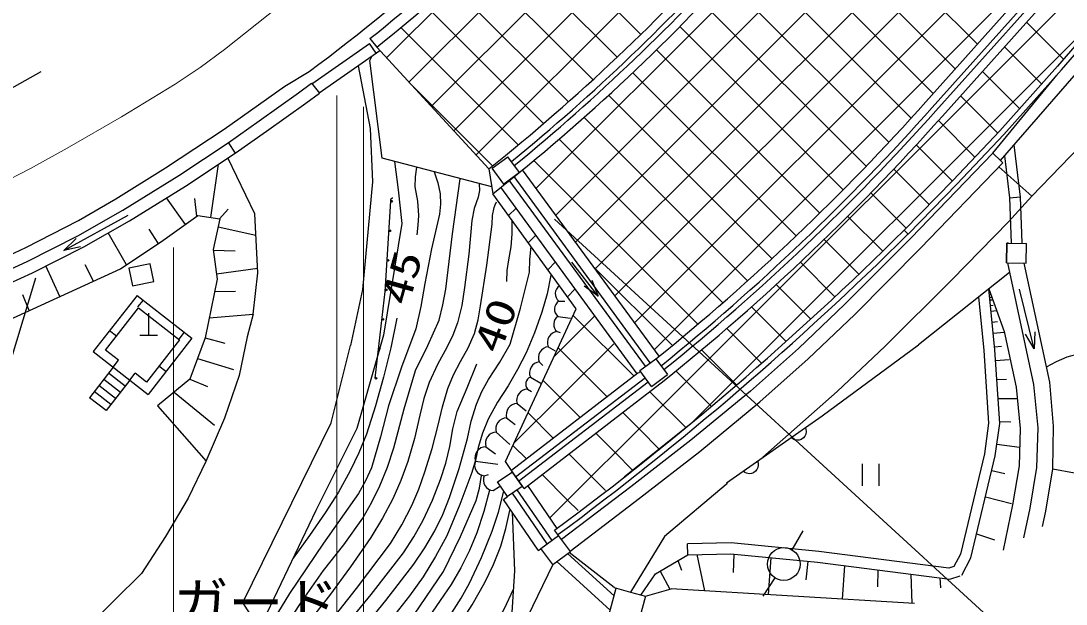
# Model space of a CAD drawing. Units: millimetres, scale not verified. Extents: x 40000 to 680000, y 20000 to 380000.
# Drawn here: x 263664 to 311196, y 239057 to 265592 of the extents above; entities that cross this region are included whole.
import ezdxf
from ezdxf.enums import TextEntityAlignment as Align

# ---------------------------------------------------------------- set-up
doc = ezdxf.new("R2010")
doc.units = ezdxf.units.MM
doc.header["$LTSCALE"] = 1000
doc.linetypes.add('CHAIN', pattern=[18.5, 12, -1.5, 3.5, -1.5])
for name, color, linetype, lineweight in [('M-BGD', 7, 'Continuous', 25), ('M-BMK', 2, 'CHAIN', 13), ('M-STR-HTXT', 7, 'Continuous', 13), ('M-STR-STRC', 7, 'Continuous', 25)]:
    doc.layers.add(name, color=color, linetype=linetype, lineweight=lineweight)
doc.styles.add('ＭＳ ゴシック', font='')
doc.styles.get('ＭＳ ゴシック').set_extended_font_data('MS Gothic')

msp = doc.modelspace()

# ---------------------------------------------------------------- linework, layer by layer
at = {"layer": 'M-BGD'}
for p, q in [((280294, 263909), (305582, 289197)), ((281309, 262804), (306709, 288203)), ((282328, 261701), (307836, 287209)), ((283345, 260596), (308962, 286214)), ((284362, 259492), (310089, 285220)), ((287093, 257981), (310269, 281157)), ((287989, 256756), (311396, 280162)), ((288885, 255531), (312523, 279168)), ((320367, 279297), (304821, 261916)), ((289782, 254305), (313650, 278173)), ((290678, 253080), (314776, 277179)), ((291574, 251855), (315903, 276185)), ((292470, 250630), (313839, 271999)), ((307160, 264530), (299724, 271965)), ((315216, 272038), (305569, 261251)), ((292856, 248112), (316048, 271304)), ((306158, 263410), (298723, 270846)), ((317071, 270757), (310798, 263535)), ((310985, 263370), (317260, 270593)), ((291861, 264980), (286515, 270326)), ((308211, 259233), (317705, 270190)), ((305157, 262291), (297721, 269726)), ((290780, 263939), (285439, 269280)), ((304153, 261173), (296719, 268607)), ((289682, 262916), (284345, 268254)), ((288566, 261911), (283231, 267246)), ((303136, 260068), (295707, 267498)), ((305109, 261653), (309758, 266848)), ((309923, 266702), (305274, 261507)), ((287433, 260922), (282099, 266257)), ((294185, 247319), (313420, 266554)), ((302104, 258979), (294678, 266405)), ((286282, 259952), (280947, 265287)), ((301056, 257906), (293632, 265330)), ((311082, 263854), (309401, 265534)), ((279536, 264784), (279848, 264393)), ((276900, 262733), (279524, 264556)), ((279821, 264129), (279524, 264556)), ((284943, 258861), (279848, 264393)), ((310082, 262733), (308400, 264415)), ((277225, 262326), (279986, 264244)), ((279533, 263797), (279643, 264006)), ((299993, 256848), (292568, 264272)), ((279002, 263554), (279542, 260699)), ((280093, 259347), (279533, 263797)), ((310798, 263535), (308176, 260596)), ((308361, 260427), (310985, 263370)), ((264569, 263275), (262612, 262176)), ((275664, 262617), (276769, 263287)), ((298914, 255805), (291488, 263232)), ((309082, 261611), (307398, 263295)), ((307863, 259570), (310770, 263128)), ((272913, 260660), (275664, 262617)), ((276284, 262317), (276885, 262752)), ((276885, 262752), (277241, 262307)), ((285114, 258999), (281309, 262804)), ((274507, 261043), (276284, 262317)), ((276617, 261854), (277241, 262307)), ((297820, 254778), (290390, 262208)), ((308079, 260493), (306396, 262176)), ((274836, 260578), (276617, 261854)), ((273087, 260051), (274507, 261043)), ((296711, 253766), (289275, 261202)), ((307052, 259398), (305394, 261056)), ((270243, 258901), (272913, 260660)), ((273408, 259580), (274836, 260578)), ((279542, 260699), (279651, 258271)), ((308176, 260596), (306050, 258330)), ((270840, 258556), (273087, 260051)), ((273093, 260055), (273408, 259580)), ((295586, 252770), (288142, 260213)), ((306231, 258157), (308361, 260427)), ((309644, 257620), (312263, 260325)), ((271148, 258076), (273408, 259580)), ((307863, 259570), (304137, 255701)), ((306025, 258304), (304385, 259944)), ((307863, 259570), (308223, 259223)), ((309117, 257577), (308841, 259959)), ((272298, 256649), (272649, 259075)), ((274303, 256814), (273082, 259363)), ((285073, 258037), (280093, 259347)), ((280654, 259200), (280825, 257907)), ((285090, 258885), (285804, 259412)), ((286337, 258690), (285804, 259412)), ((294445, 251789), (286992, 259242)), ((304580, 255248), (308315, 259135)), ((308223, 259223), (308315, 259135)), ((308397, 259447), (308618, 257539)), ((267974, 257502), (270243, 258901)), ((284943, 258861), (285122, 257728)), ((285625, 258164), (285090, 258885)), ((286337, 258690), (285625, 258164)), ((292687, 250333), (286480, 258819)), ((304974, 257234), (303361, 258847)), ((308135, 258948), (309644, 257620)), ((268305, 256982), (270840, 258556)), ((279651, 258271), (279193, 253373)), ((292068, 249875), (285872, 258347)), ((292286, 250035), (286089, 258507)), ((306050, 258330), (303829, 256070)), ((304008, 255895), (306231, 258157)), ((268597, 256492), (271148, 258076)), ((280825, 257907), (280984, 256379)), ((288918, 252484), (285122, 257728)), ((291694, 249539), (285491, 258020)), ((303922, 256165), (302321, 257766)), ((309644, 257620), (308569, 256445)), ((266282, 256513), (267974, 257502)), ((271147, 256330), (270283, 257539)), ((271671, 256704), (271568, 257505)), ((280232, 253285), (280488, 257391)), ((280488, 257391), (280493, 257466)), ((280493, 257466), (280495, 257481)), ((280495, 257481), (280500, 257494)), ((280500, 257494), (280508, 257507)), ((280508, 257507), (280518, 257518)), ((280518, 257518), (280531, 257527)), ((280531, 257527), (280544, 257533)), ((280544, 257533), (280559, 257536)), ((280559, 257536), (280572, 257536)), ((308618, 257539), (309116, 257585)), ((308618, 257539), (308692, 255477)), ((309192, 255495), (309117, 257577)), ((265621, 255145), (268535, 256756)), ((266258, 255816), (268305, 256982)), ((270125, 255600), (271713, 256734)), ((271713, 256734), (272714, 256589)), ((272691, 256592), (273096, 257026)), ((274446, 254126), (274303, 256814)), ((285844, 256731), (286184, 257072)), ((302854, 255111), (301266, 256699)), ((263891, 255277), (266282, 256513)), ((266528, 255313), (268597, 256492)), ((272714, 256589), (272406, 255192)), ((272633, 256224), (274355, 255845)), ((280984, 256379), (280159, 251300)), ((308569, 256445), (305997, 253813)), ((263942, 254641), (266258, 255816)), ((268469, 254494), (267631, 255948)), ((269900, 255475), (269503, 256110)), ((286734, 255501), (287081, 255847)), ((304008, 255895), (303829, 256070)), ((261555, 254200), (263891, 255277)), ((264190, 254128), (266528, 255313)), ((268200, 254309), (270125, 255600)), ((301774, 254070), (300195, 255649)), ((304137, 255701), (301130, 252702)), ((301584, 252237), (304580, 255248)), ((308485, 254579), (308494, 255479)), ((308494, 255479), (308485, 254579)), ((308494, 255479), (309394, 255470)), ((308583, 255478), (308494, 255479)), ((309385, 254570), (309394, 255470)), ((272406, 255192), (272593, 253836)), ((272410, 255161), (273402, 255127)), ((261183, 253379), (263942, 254641)), ((261439, 251225), (268200, 254309)), ((265442, 253051), (264805, 254451)), ((266969, 253748), (266585, 254494)), ((269540, 254540), (268580, 254341)), ((268580, 254341), (268746, 253538)), ((269706, 253737), (269540, 254540)), ((272559, 254082), (274435, 254342)), ((287625, 254270), (287977, 254622)), ((289912, 253065), (288715, 254618)), ((293289, 250824), (289711, 254401)), ((300683, 253040), (299110, 254613)), ((308485, 254579), (309385, 254570)), ((308526, 254578), (309716, 249046)), ((310449, 249159), (309285, 254571)), ((261413, 252857), (264190, 254128)), ((272593, 253836), (272042, 251168)), ((274233, 252245), (274446, 254126)), ((308618, 254151), (304483, 250846)), ((268746, 253538), (269706, 253737)), ((279193, 253373), (278651, 250826)), ((288516, 253040), (288873, 253397)), ((299581, 252021), (298009, 253593)), ((305997, 253813), (302966, 250791)), ((307956, 250628), (307685, 253405)), ((307686, 253397), (308379, 251456)), ((309743, 250669), (309069, 253392)), ((264043, 252413), (263756, 253126)), ((268947, 253103), (266951, 250544)), ((268947, 253103), (271443, 251157)), ((269219, 252891), (268973, 252575)), ((272480, 253286), (273427, 253290)), ((279774, 249338), (280232, 253285)), ((307219, 253033), (307458, 250588)), ((307698, 253272), (307730, 253275)), ((307711, 253148), (307773, 253154)), ((307723, 253022), (307786, 253028)), ((307735, 252896), (307861, 252908)), ((267513, 250613), (269016, 252541)), ((269016, 252541), (270881, 251087)), ((285700, 245541), (288918, 252484)), ((288121, 252843), (288397, 252833)), ((298468, 251012), (296892, 252588)), ((301130, 252702), (299020, 250690)), ((307760, 252643), (307886, 252655)), ((307784, 252391), (308037, 252414)), ((269474, 252294), (269474, 251294)), ((272232, 252086), (274233, 252245)), ((274233, 252245), (273949, 251212)), ((287913, 250316), (289769, 252172)), ((288085, 252149), (288651, 252073)), ((291546, 249425), (288783, 252192)), ((299461, 250213), (301584, 252237)), ((267700, 251504), (268016, 251259)), ((288049, 251454), (288185, 251416)), ((297344, 250015), (295761, 251598)), ((307833, 251891), (308083, 251913)), ((308379, 251456), (308924, 248924)), ((269071, 251294), (269876, 251294)), ((270881, 251087), (269378, 249159)), ((271443, 251157), (269447, 248597)), ((271089, 251432), (270843, 251117)), ((272042, 251168), (271354, 249292)), ((272042, 251168), (272945, 250934)), ((273949, 251212), (273587, 249462)), ((280159, 251300), (278939, 247047)), ((307882, 251391), (308382, 251434)), ((266951, 250544), (269447, 248597)), ((268107, 250150), (267513, 250613)), ((277774, 247298), (278651, 250826)), ((290624, 250906), (286086, 246373)), ((287644, 250765), (287962, 250585)), ((290323, 248484), (288097, 250713)), ((296211, 249026), (294614, 250624)), ((299020, 250690), (296846, 248751)), ((300101, 247622), (304483, 250846)), ((302966, 250791), (300779, 248725)), ((307458, 250588), (307674, 247288)), ((307943, 250767), (308255, 250793)), ((308176, 247270), (307956, 250628)), ((267861, 249834), (268107, 250150)), ((271700, 250237), (273336, 249732)), ((287238, 250076), (287397, 249916)), ((291814, 249688), (292539, 250221)), ((292539, 250221), (293072, 249496)), ((297270, 248258), (299461, 250213)), ((307988, 250143), (308613, 250183)), ((267861, 249834), (266781, 248449)), ((268404, 248967), (267646, 249558)), ((268619, 249243), (268865, 249559)), ((269378, 249159), (268865, 249559)), ((270260, 249639), (269944, 249885)), ((291723, 249561), (285975, 245142)), ((291723, 249561), (285975, 245142)), ((292347, 248963), (291814, 249688)), ((295050, 248066), (293451, 249665)), ((268188, 248691), (267430, 249282)), ((268619, 249243), (267539, 247858)), ((271354, 249292), (269876, 248078)), ((271354, 249292), (272150, 248962)), ((273587, 249462), (272922, 247516)), ((292064, 249348), (286164, 244835)), ((286288, 244654), (292194, 249170)), ((286832, 249387), (287308, 249114)), ((289099, 247544), (287412, 249234)), ((292347, 248963), (293072, 249496)), ((308045, 249274), (308480, 249289)), ((310627, 247148), (310449, 249159)), ((267758, 248139), (267000, 248730)), ((267973, 248415), (267215, 249006)), ((270634, 248700), (272463, 247203)), ((286544, 244318), (292332, 248768)), ((286702, 248839), (286877, 248728)), ((293906, 247088), (292273, 248722)), ((296846, 248751), (294136, 246510)), ((297411, 245742), (300779, 248725)), ((308924, 248924), (309102, 247048)), ((309716, 249046), (309903, 247075)), ((267539, 247858), (266781, 248449)), ((286228, 248184), (286640, 247852)), ((292856, 248112), (287720, 242984)), ((294543, 246003), (297270, 248258)), ((308102, 248405), (308973, 248408)), ((269876, 248078), (272092, 245563)), ((287876, 246604), (286726, 247755)), ((291774, 247031), (291035, 247771)), ((291774, 247031), (291035, 247771)), ((272922, 247516), (272081, 245540)), ((273762, 239136), (277774, 247298)), ((285754, 247529), (286135, 247228)), ((294138, 247280), (291093, 244825)), ((295747, 244579), (300101, 247622)), ((307674, 247288), (307484, 245900)), ((307976, 245808), (308176, 247270)), ((308170, 247368), (308689, 247351)), ((278939, 247047), (277081, 243312)), ((285281, 246875), (285897, 246322)), ((290691, 245950), (289812, 246830)), ((290691, 245950), (289812, 246830)), ((291774, 247031), (292721, 246082)), ((291774, 247031), (292721, 246082)), ((309102, 247048), (309055, 245353)), ((309903, 247075), (309854, 245276)), ((310592, 245205), (310627, 247148)), ((284807, 246220), (285243, 245891)), ((286653, 245664), (286041, 246277)), ((286653, 245664), (286082, 246235)), ((294136, 246510), (291399, 244387)), ((308049, 246338), (309079, 246202)), ((289608, 244869), (288588, 245890)), ((289608, 244869), (288588, 245890)), ((290691, 245950), (291496, 245143)), ((291794, 243872), (294543, 246003)), ((307484, 245900), (306387, 241334)), ((306859, 241157), (307976, 245808)), ((272081, 245540), (271264, 243875)), ((284333, 245565), (285347, 245431)), ((285975, 245142), (285700, 245541)), ((285975, 245142), (285700, 245541)), ((301929, 245434), (301929, 244434)), ((302697, 244434), (302697, 245434)), ((309055, 245353), (308757, 243568)), ((309854, 245276), (309543, 243420)), ((284735, 244892), (284932, 244955)), ((285345, 244614), (286004, 245067)), ((285345, 244614), (286004, 245067)), ((286544, 244318), (285975, 245142)), ((286544, 244318), (285975, 245142)), ((286004, 245067), (286458, 244408)), ((286004, 245067), (286458, 244408)), ((288525, 243788), (287365, 244950)), ((288525, 243788), (287365, 244950)), ((289608, 244869), (290255, 244220)), ((289608, 244869), (290255, 244220)), ((307814, 245134), (308415, 245005)), ((310270, 243283), (310592, 245205)), ((285137, 244219), (285422, 244406)), ((285798, 243954), (285345, 244614)), ((285798, 243954), (285345, 244614)), ((286458, 244408), (285798, 243954)), ((286458, 244408), (285798, 243954)), ((286458, 244408), (286474, 244419)), ((288050, 242503), (286713, 244449)), ((291399, 244387), (288252, 241993)), ((295739, 244496), (292937, 242137)), ((295781, 244531), (295739, 244496)), ((295747, 244579), (295781, 244531)), ((271264, 243875), (270233, 242134)), ((285604, 243821), (285798, 243954)), ((285604, 243821), (285798, 243954)), ((287601, 241796), (286016, 244104)), ((287601, 241796), (286016, 244104)), ((287817, 241958), (286239, 244257)), ((287817, 241958), (286239, 244257)), ((288639, 241471), (291794, 243872)), ((307527, 243940), (308716, 243629)), ((287189, 241513), (285604, 243821)), ((287189, 241513), (285604, 243821)), ((288525, 243788), (289000, 243313)), ((288525, 243788), (289000, 243313)), ((308757, 243568), (308328, 241510)), ((309543, 243420), (309262, 242073)), ((277081, 243312), (274360, 237628)), ((286001, 243243), (286112, 240570)), ((310127, 242594), (310270, 243283)), ((288651, 241455), (287936, 242418)), ((270233, 242134), (269149, 240442)), ((287312, 241581), (288115, 242178)), ((292937, 242137), (291385, 239606)), ((298739, 241525), (299246, 242387)), ((307123, 242256), (307945, 241985)), ((287200, 241498), (287189, 241513)), ((287200, 241498), (287189, 241513)), ((287200, 241498), (287312, 241581)), ((287200, 241498), (287312, 241581)), ((287849, 240859), (287312, 241581)), ((295963, 241850), (293974, 241801)), ((293987, 241301), (293974, 241801)), ((299950, 241456), (295963, 241850)), ((287849, 240859), (288651, 241455)), ((288033, 240996), (290467, 238785)), ((288524, 241360), (290645, 239434)), ((290646, 239808), (288593, 241412)), ((292519, 240431), (293987, 241301)), ((293539, 241036), (293703, 240598)), ((293987, 241301), (295944, 241349)), ((294401, 241311), (294758, 239662)), ((295944, 241349), (299893, 240959)), ((296087, 241335), (296054, 240492)), ((297767, 241169), (297645, 239487)), ((299445, 241003), (299357, 240165)), ((305862, 240698), (299950, 241456)), ((306387, 241334), (306092, 240770)), ((306452, 240380), (306859, 241157)), ((287849, 240859), (285859, 236728)), ((286112, 240570), (285859, 236728)), ((292734, 240559), (293181, 239737)), ((299893, 240959), (305908, 240188)), ((301119, 240802), (301009, 239284)), ((302628, 240608), (302612, 239848)), ((306092, 240770), (305862, 240698)), ((269149, 240442), (264111, 235482)), ((291860, 239459), (292519, 240431)), ((297948, 240251), (297400, 239415)), ((304137, 240415), (304177, 239092)), ((305449, 240246), (305483, 239796)), ((305908, 240188), (306382, 240338)), ((290370, 238432), (290740, 239783)), ((290646, 239808), (291385, 239606)), ((291385, 239606), (292072, 239418)), ((292072, 239418), (293240, 239754)), ((304303, 239085), (293240, 239754)), ((274218, 238420), (273762, 239136)), ((292072, 239418), (291702, 238068))]:
    msp.add_line(p, q, dxfattribs=at)
for points in [[(282461, 258724), (282629, 258223), (282736, 257716), (282752, 257258), (282708, 256796), (282336, 255217), (282026, 253637), (281851, 252598), (281618, 251579), (280974, 249842), (280386, 248083), (280025, 246666), (279605, 245263), (279339, 244665), (279017, 244090), (277425, 241826), (275885, 239533), (275339, 238649), (274799, 237760)], [(281650, 258938), (281588, 258493), (281586, 258041), (281696, 257393), (281745, 256741), (281716, 256304), (281663, 255856)], [(275564, 237838), (276474, 239226), (277432, 240580), (278343, 241755), (279211, 242973), (279628, 243688), (279994, 244432), (280339, 245294), (280627, 246174), (281091, 247942), (281614, 249692), (282174, 250822), (282679, 251978), (282859, 252669), (282981, 253379), (283288, 255907), (283646, 258413)], [(284509, 258185), (284513, 257879), (284455, 257573), (284283, 257053), (284166, 256507), (284035, 254977), (283844, 253460), (283710, 252648), (283518, 251854), (283309, 251298), (283043, 250763), (282606, 249963), (282227, 249142), (281993, 248415), (281812, 247658), (281563, 246595), (281253, 245540), (280944, 244687), (280575, 243850), (280103, 242962), (279571, 242092), (278657, 240755), (277694, 239453), (277079, 238653)], [(277352, 237766), (278933, 239767), (280475, 241815), (280982, 242660), (281442, 243542), (281763, 244291), (282033, 245074), (282368, 246130), (282644, 247202), (282835, 248039), (283085, 248862), (283340, 249483), (283655, 250088), (283999, 250711), (284289, 251364), (284454, 251984), (284561, 252625), (284856, 254485), (285089, 256350), (285109, 256730), (285188, 257097), (285238, 257227), (285297, 257366)], [(310300, 249849), (310752, 250101), (311237, 250301), (311804, 250465), (312354, 250689), (312630, 250882), (312875, 251129), (313084, 251424), (313243, 251751), (313360, 252148), (313418, 252554), (313460, 253176), (313564, 253797), (313680, 254106), (313848, 254385), (315168, 255922), (316457, 257478)], [(285768, 253731), (285778, 254229), (285849, 254720), (285956, 255308), (286003, 255901), (286007, 256199), (286005, 256508)], [(266382, 255319), (265621, 255145), (266174, 255695)], [(278941, 237601), (280260, 239220), (281532, 240876), (282031, 241613), (282484, 242390), (282850, 243135), (283161, 243903), (283595, 245234), (283972, 246587), (284145, 247378), (284378, 248161), (284629, 248728), (284935, 249269), (285450, 250058), (285919, 250887), (286390, 252518), (286799, 254153), (286810, 254743), (286865, 255321)], [(287767, 254018), (287593, 253178), (287357, 252340), (287026, 251406), (286639, 250496), (286254, 249731), (285816, 248995), (285340, 248249), (284916, 247473), (284659, 246837), (284458, 246180), (284342, 245604), (284167, 245044), (283627, 243591), (283031, 242166), (282517, 241218), (281951, 240302), (281338, 239429), (280670, 238585), (280063, 237869), (279438, 237154)], [(289624, 253791), (289912, 253065), (289284, 253529)], [(280753, 252063), (280482, 250720), (280151, 249382), (279795, 248084), (279379, 246795), (279039, 245944), (278645, 245118), (278103, 244154), (277504, 243211), (276789, 242176), (276047, 241148)], [(309772, 251448), (309743, 250669), (309355, 251345)], [(278083, 237645), (279591, 239497), (281060, 241395), (281533, 242120), (281956, 242877), (282376, 243790), (282743, 244731), (282987, 245472), (283173, 246228), (283309, 247025), (283506, 247813), (283956, 248901), (284394, 249992)], [(299340, 247090), (299367, 246997), (299372, 246905), (299360, 246790), (299316, 246700), (299255, 246623), (299153, 246552), (299060, 246521), (298960, 246510), (298846, 246537), (298762, 246574), (298685, 246632)], [(297164, 245569), (297190, 245475), (297195, 245384), (297184, 245268), (297139, 245178), (297078, 245101), (296976, 245030), (296883, 244999), (296784, 244988), (296669, 245016), (296585, 245052), (296508, 245110)], [(280194, 236668), (281565, 238593), (282883, 240547), (283653, 242139), (284374, 243771), (284517, 244327), (284605, 244908)], [(310592, 245205), (311571, 245030), (312555, 244915), (312992, 244903), (313422, 244830), (313535, 244777), (313643, 244712)], [(284968, 244246), (284711, 243267), (284394, 242300), (284062, 241495), (283675, 240714), (283228, 239954), (282726, 239220), (282363, 238685), (282046, 238111), (281863, 237648), (281739, 237167), (281671, 236644), (281639, 236106)], [(282460, 235537), (282427, 236170), (282455, 236818), (282533, 237253), (282669, 237669), (282934, 238178), (283254, 238661), (283686, 239321), (284068, 240016), (284609, 241177), (285099, 242370), (285383, 243242), (285611, 244134), (285620, 244173), (285628, 244211)], [(283671, 234947), (283412, 235281), (283211, 235641), (283120, 235955), (283084, 236297), (283110, 236728), (283195, 237150), (283352, 237615), (283564, 238054), (284185, 239026), (284763, 240044), (285152, 240853), (285488, 241694), (285723, 242495), (285903, 243322), (285907, 243342), (285913, 243371)], [(286056, 239716), (285642, 238836), (285177, 237987), (284794, 237396), (284456, 236763), (284338, 236399), (284280, 236025), (284293, 235667), (284366, 235314), (284508, 234903), (284684, 234501)]]:
    msp.add_lwpolyline(points, dxfattribs=at)
for centre, radius in [((280526, 257389), 37.5), ((280442, 256043), 37.5), ((280358, 254698), 37.5), ((280274, 253353), 37.5), ((280123, 252012), 37.5), ((279967, 250673), 37.5), ((279812, 249334), 37.5), ((298359, 240879), 746)]:
    msp.add_circle(centre, radius, dxfattribs=at)
for centre, radius, start, end in [((227384, 330057), 83049, 306.48724, 318.65067), ((227384, 330057), 83549, 308.62378, 318.65067), ((227384, 330057), 84049, 308.62378, 318.65067), ((227802, 330449), 91596, 308.59677, 318.29822), ((227802, 330449), 91596, 308.59674, 318.29822), ((227801, 330450), 91987, 309.22375, 318.29434), ((227801, 330450), 92207, 309.2171, 318.29434), ((227802, 330449), 92596, 308.24605, 318.29822), ((227801, 330450), 103097, 308.90083, 318.33406), ((227801, 330450), 103487, 308.89096, 318.33406), ((227801, 330450), 103707, 308.88544, 318.33406), ((227801, 330449), 104096, 308.30984, 318.33713), ((201063, 359634), 145899, 306.54356, 314.77841), ((201063, 359634), 146149, 306.54356, 314.77841), ((288399, 253177), 434, 123.9271, 230.1873), ((288363, 252482), 434, 123.9271, 230.1873), ((288327, 251788), 434, 123.9271, 230.1873), ((288105, 250958), 500, 96.3942, 202.6544), ((287699, 250269), 500, 96.3942, 202.6544), ((287294, 249579), 500, 96.3942, 202.6544), ((227801, 330450), 103097, 308.30688, 308.40022), ((286972, 249064), 352, 113.4733, 219.7335), ((286715, 248331), 508, 91.4546, 196.7781), ((286241, 247676), 508, 91.4546, 196.7781), ((285767, 247021), 508, 91.4546, 196.7781), ((285294, 246367), 508, 91.4546, 196.7781), ((284820, 245712), 508, 91.4546, 196.7781), ((284786, 245379), 490, 157.7029, 263.9631), ((285188, 244706), 490, 157.7029, 263.9631)]:
    msp.add_arc(centre, radius, start, end, dxfattribs=at)
at = {"layer": 'M-BMK'}
msp.add_lwpolyline([(262428, 258012), (264108, 258873), (265770, 259794), (268245, 261232), (270685, 262719), (271823, 263476), (272925, 264283), (276707, 267314), (280451, 270394), (281535, 271439), (282585, 272534), (285286, 275512), (288029, 278448), (291001, 281576), (293939, 284755), (297296, 288445), (300663, 292139), (303376, 295129)], dxfattribs=at)
msp.add_lwpolyline([(262428, 258012), (264108, 258873), (265770, 259794), (268245, 261232), (270685, 262719), (271823, 263476), (272925, 264283), (276707, 267314), (280451, 270394), (281535, 271439), (282585, 272534), (285286, 275512), (288029, 278448), (291001, 281576), (293939, 284755), (297296, 288445), (300663, 292139), (303376, 295129)], dxfattribs=at)
msp.add_lwpolyline([(262428, 258012), (264108, 258873), (265770, 259794), (268245, 261232), (270685, 262719), (271823, 263476), (272925, 264283), (276707, 267314), (280451, 270394), (281535, 271439), (282585, 272534), (285286, 275512), (288029, 278448), (291001, 281576), (293939, 284755), (297296, 288445), (300663, 292139), (303376, 295129)], dxfattribs=at)
at = {"layer": 'M-STR-HTXT'}
for p, q in [((278033, 233531), (278033, 262202)), ((279247, 225700), (279247, 261683)), ((287937, 256564), (313665, 232970)), ((270597, 255284), (270597, 233531))]:
    msp.add_line(p, q, dxfattribs=at)
at = {"layer": 'M-STR-STRC'}
msp.add_line((264334, 253887), (255381, 224439), dxfattribs=at)

# ---------------------------------------------------------------- texts
at = {"layer": 'M-BGD', "style": 'ＭＳ ゴシック', "width": 1.35}
for s, rotation, p in [('45', 74.6, (281678, 252474)), ('40', 69.6, (285808, 250241))]:
    msp.add_text(s, height=1320, rotation=rotation, dxfattribs=at).set_placement(p, align=Align.BOTTOM_LEFT)
at = {"layer": 'M-STR-HTXT', "style": 'ＭＳ ゴシック'}
msp.add_text('ガード', height=1833, dxfattribs=at).set_placement((270604, 237651), align=Align.BOTTOM_LEFT)

doc.saveas('drawing.dxf')
